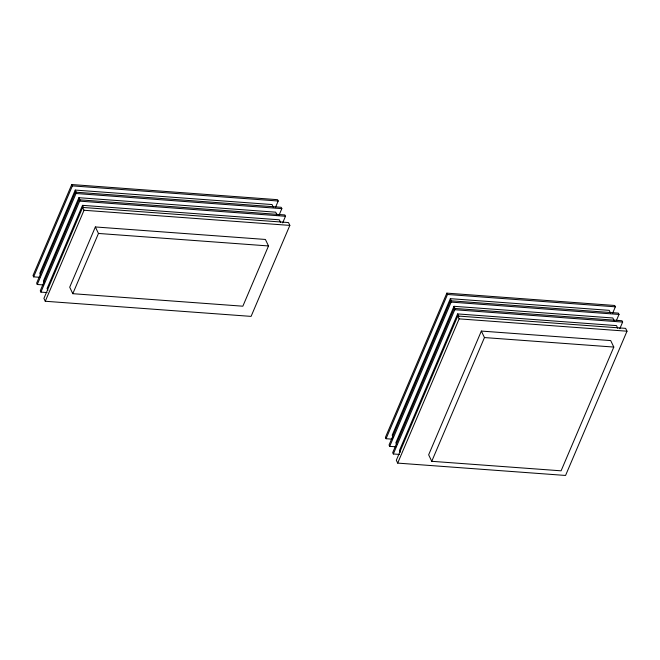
<?xml version="1.0" encoding="UTF-8"?>
<svg xmlns="http://www.w3.org/2000/svg" width="660" height="660" viewBox="0 0 660 660"><rect width="100%" height="100%" fill="white"/><g stroke="black" fill="none" stroke-linecap="round" stroke-linejoin="round"><path stroke-width="0.99" d="M275.385 207.644L278.207 201.011L277.571 199.683L71.75 184.544L33 275.534L33.635 276.862L39.781 277.315M33.635 276.862L72.385 185.881L71.75 184.544M273.347 207.248L272.06 204.55L75.24 190.08L39.781 273.331L40.639 275.129M279.023 215.275L281.845 208.642L281.209 207.306L75.388 192.175L36.638 283.156L37.273 284.493L43.42 284.947M37.273 284.493L76.024 193.504L75.388 192.175M276.986 214.871L275.698 212.173L78.878 197.703L43.42 280.954L44.278 282.752M282.661 222.898L285.483 216.265L284.848 214.937L79.027 199.798L40.276 290.788L40.912 292.116L47.058 292.57M40.912 292.116L79.662 201.135L79.027 199.798M280.624 222.502L279.337 219.805L82.516 205.334L47.058 288.585L47.916 290.384M82.665 207.43L43.915 298.411L45.268 301.257L251.089 316.387L289.839 225.398L288.486 222.56L82.665 207.43L84.026 210.268L45.268 301.257M95.362 226.958L69.704 287.199L72.798 293.692L242.847 306.199L268.504 245.949L265.402 239.456L95.362 226.958L98.464 233.45L72.798 293.692M612.554 313.417L615.367 306.817L614.732 305.481L446.853 293.139L385.415 437.39L386.05 438.718L392.188 439.172M386.05 438.718L447.488 294.475L446.853 293.139M610.5 313.046L609.213 310.349L450.343 298.666L392.197 435.188L393.055 436.986M616.588 320.1L619.006 314.44L618.37 313.112L450.491 300.77L389.053 445.013L389.689 446.35L395.827 446.795M389.689 446.35L451.127 302.099L450.491 300.77M614.138 320.677L612.851 317.98L453.981 306.298L395.835 442.81L396.693 444.609M619.831 328.672L622.636 322.072L622 320.735L454.13 308.393L392.692 452.644L393.327 453.973L399.465 454.427M393.327 453.973L454.765 309.73L454.13 308.393M617.777 328.3L616.489 325.603L457.619 313.921L399.473 450.442L400.331 452.24M457.768 316.016L396.322 460.267L397.683 463.106L565.562 475.456L627 331.204L625.639 328.366L457.768 316.016L459.121 318.862L397.683 463.106M481.355 331.072L428.654 454.814L431.747 461.307L561.091 470.819L613.8 347.069L610.698 340.576L481.355 331.072L484.457 337.565L431.747 461.307M72.385 185.881L278.207 201.011M76.024 193.504L281.845 208.642M79.662 201.135L285.483 216.265M84.026 210.268L289.839 225.398M98.464 233.45L268.504 245.949M447.488 294.475L615.367 306.817M451.127 302.099L619.006 314.44M454.765 309.73L622.636 322.072M459.121 318.862L627 331.204M484.457 337.565L613.8 347.069M450.343 298.666L451.63 301.364M453.981 306.298L455.268 308.995M457.619 313.921L458.898 316.618M75.24 190.08L76.527 192.778M78.878 197.703L80.165 200.401M82.516 205.334L83.374 207.133"/></g></svg>
